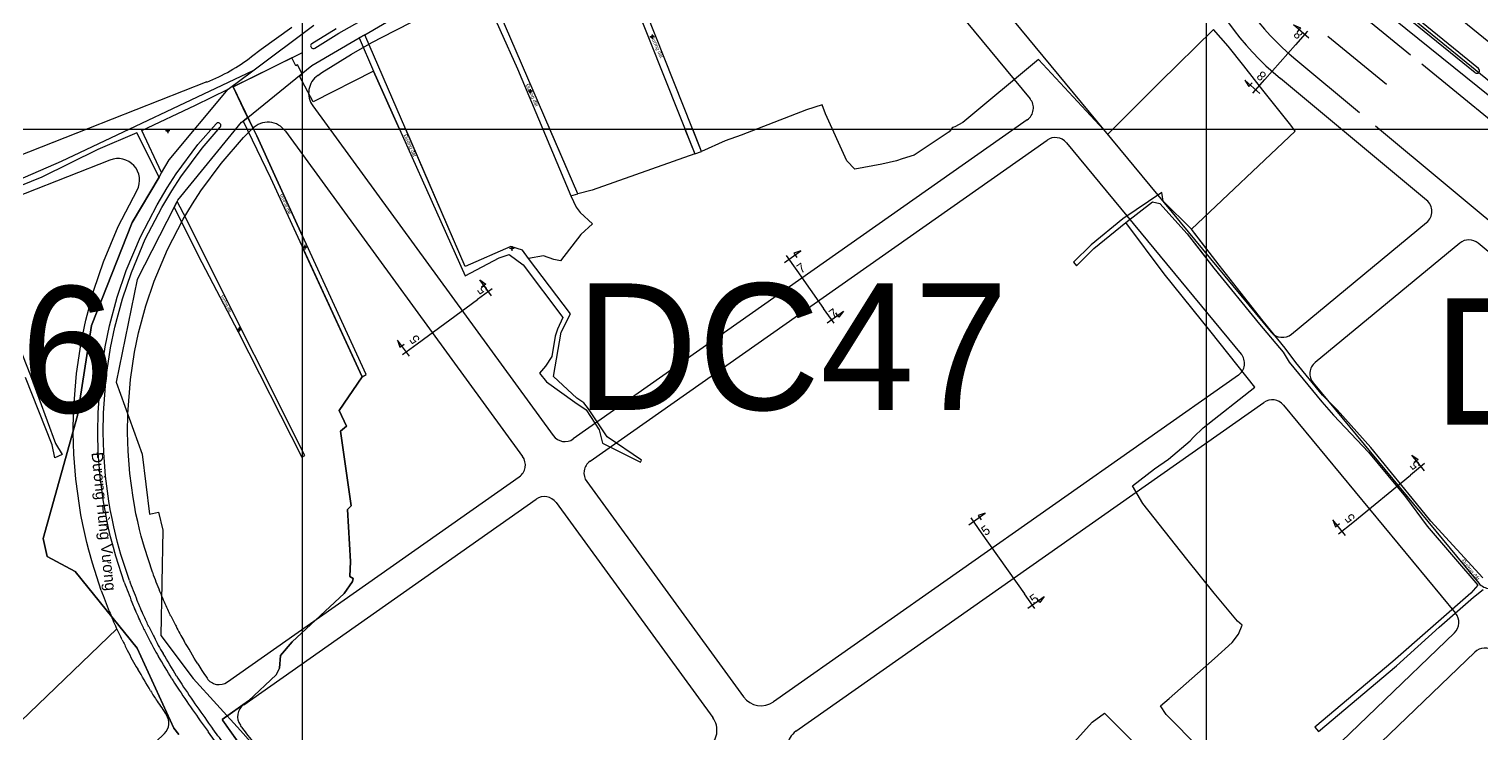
# Model space of a CAD drawing. Extents: x 547408 to 554234, y 1833375 to 1843904.
# Drawn here: x 548849 to 549652, y 1841665 to 1842055 of the extents above; entities that cross this region are included whole.
import ezdxf

# ---------------------------------------------------------------- set-up
doc = ezdxf.new("R2010")
doc.units = 0
for name, color, linetype in [('Level 1', 7, 'Continuous'), ('Level 10', 7, 'Continuous'), ('Level 11', 7, 'Continuous'), ('Level 30', 7, 'Continuous'), ('Level 5', 7, 'Continuous'), ('Level 52', 7, 'Continuous'), ('Level 62', 7, 'Continuous')]:
    doc.layers.add(name, color=color, linetype=linetype)

msp = doc.modelspace()

# ---------------------------------------------------------------- linework, layer by layer
at = {"layer": 'Level 1'}
for points in [[(549556.62, 1842050.36), (549548.26, 1842057.72)], [(549548.26, 1842057.72), (549552.05, 1842056), (549550.18, 1842053.88)], [(549556.01, 1842054.27), (549549.32, 1842046.67)], [(549532.34, 1842027.42), (549549.32, 1842046.67)], [(549529.59, 1842019.71), (549521.24, 1842027.08)], [(549521.24, 1842027.08), (549523.42, 1842023.53), (549525.3, 1842025.66)], [(549525.64, 1842019.82), (549532.34, 1842027.42)], [(549266.58, 1841926.17), (549275.67, 1841932.6)], [(549267.6, 1841929.99), (549273.45, 1841921.73)], [(549275.67, 1841932.6), (549271.72, 1841931.3), (549273.36, 1841928.98)], [(549273.45, 1841921.73), (549288.27, 1841900.77)], [(549104.58, 1841907.66), (549098, 1841916.63)], [(549098, 1841916.63), (549101.33, 1841914.14), (549099.04, 1841912.47)], [(549063.38, 1841881.18), (549096.67, 1841905.61)], [(549104.83, 1841911.6), (549096.67, 1841905.61)], [(549294.12, 1841892.5), (549288.27, 1841900.77)], [(549290.18, 1841892.81), (549299.27, 1841899.24)], [(549299.27, 1841899.24), (549296.72, 1841895.95), (549295.08, 1841898.27)], [(549059.05, 1841874.24), (549052.46, 1841883.22)], [(549052.46, 1841883.22), (549053.84, 1841879.29), (549056.12, 1841880.97)], [(549055.21, 1841875.19), (549063.38, 1841881.18)], [(549620.72, 1841810.88), (549613.68, 1841819.5)], [(549613.68, 1841819.5), (549617.14, 1841817.19), (549614.94, 1841815.39)], [(549580.96, 1841782.28), (549612.92, 1841808.42)], [(549620.76, 1841814.83), (549612.92, 1841808.42)], [(549368.63, 1841780.99), (549377.72, 1841787.42)], [(549369.65, 1841784.81), (549375.5, 1841776.54)], [(549377.72, 1841787.42), (549373.77, 1841786.11), (549375.41, 1841783.8)], [(549577, 1841775.13), (549569.95, 1841783.75)], [(549569.95, 1841783.75), (549571.53, 1841779.9), (549573.73, 1841781.69)], [(549375.5, 1841776.54), (549399.34, 1841742.83)], [(549573.12, 1841775.88), (549580.96, 1841782.28)], [(549405.19, 1841734.57), (549399.34, 1841742.83)], [(549401.25, 1841734.88), (549410.34, 1841741.31)], [(549410.34, 1841741.31), (549407.79, 1841738.02), (549406.15, 1841740.33)]]:
    msp.add_lwpolyline(points, dxfattribs=at)
at = {"layer": 'Level 10'}
for p, q in [((549031.31, 1842050.46), (549034.4, 1842052.27)), ((548967.12, 1842004.46), (548969.64, 1842006.49)), ((548920.56, 1841973.43), (548921.96, 1841975.77)), ((548928.91, 1841956.71), (548930.55, 1841959.9))]:
    msp.add_line(p, q, dxfattribs=at)
for points in [[(549496.47, 1842279.58), (549503.46, 1842282.06), (549512.54, 1842254.6), (549555.91, 1842133.55), (549566.36, 1842109.43), (549580.99, 1842088.64), (549590.34, 1842080.72), (549689.33, 1842000)], [(549535.69, 1842172.35), (549552.4, 1842125.44), (549555.91, 1842116.04), (549561, 1842104.87), (549565.59, 1842097.35), (549568.97, 1842092.61), (549572.68, 1842088.19), (549578.66, 1842082.04), (549588.07, 1842073.85), (549595.55, 1842067.89), (549603.7, 1842061.13), (549722.26, 1841965.41), (549763.35, 1841930.76), (549780.35, 1841915.83), (549795.55, 1841902.2)], [(549166.05, 1842114.45), (549216.99, 1841986.26), (549220.76, 1841987.59), (549169.7, 1842116.05)], [(549034.4, 1842052.27), (549056.1, 1842065), (549093.13, 1842080.24), (549096.88, 1842075.91), (549099.35, 1842077.09)], [(549099.35, 1842077.09), (549118.9, 1842033.33), (549148.42, 1841963.07), (549152.28, 1841964.1), (549102.84, 1842078.76)], [(548931.44, 1841664.87), (548928.83, 1841668.45), (548908.47, 1841712.77), (548874.21, 1841755.16), (548858.73, 1841763.49), (548856.48, 1841773.43), (548875.48, 1841841.54), (548883.12, 1841891.22), (548905.61, 1841948.31), (548920.56, 1841973.43), (548921.96, 1841975.77), (548926.22, 1841982.94), (548958.89, 1842022.14), (548972.5, 1842032.34), (549006.12, 1842057.52)], [(549603.7, 1842061.13), (549722.26, 1841965.41)], [(548969.64, 1842006.49), (549005.19, 1842035.15), (549031.31, 1842050.46)], [(549031.31, 1842050.46), (549039.2, 1842032.14), (549089.85, 1841918.72), (549108.69, 1841928.82), (549114.36, 1841930.58), (549122.03, 1841924.91), (549143.96, 1841895.69), (549140.93, 1841889.25), (549139.75, 1841885.47), (549137.95, 1841874.17), (549134.31, 1841868.86), (549130.99, 1841864.82), (549134.9, 1841860.05), (549150.53, 1841848.89), (549156.88, 1841844.7), (549164.03, 1841833.54), (549165.88, 1841826.18), (549186.97, 1841815.59), (549187.52, 1841816.68), (549168.54, 1841829.61), (549162.52, 1841838.51), (549158.26, 1841845.25), (549155.56, 1841848.57), (549151.73, 1841851.14), (549138.85, 1841862.99), (549143.07, 1841887.66), (549148.25, 1841897.76), (549125.01, 1841928.29), (549121.72, 1841933.07), (549115.15, 1841934.97), (549089.92, 1841924.04), (549034.4, 1842052.27)], [(548958.89, 1842022.14), (548972.5, 1842032.34), (548866.43, 1841982.02), (548820.9, 1841962.32)], [(548921.96, 1841975.77), (548921.85, 1841975.97), (548911.07, 1841999.21), (548940.68, 1842013.31), (548958.89, 1842022.14)], [(548921.96, 1841975.77), (548926.22, 1841982.94), (548958.89, 1842022.14)], [(548930.55, 1841959.9), (548930.97, 1841960.72), (548966.28, 1842003.78), (548967.12, 1842004.46)], [(548967.12, 1842004.46), (548969.48, 1841999.38), (548982.23, 1841972.95), (549032.95, 1841862.92), (549035.18, 1841864.21), (548984.54, 1841974.34), (548974.6, 1841996.19), (548969.64, 1842006.49)], [(548920.56, 1841973.43), (548908.32, 1841997.93), (548886.68, 1841988.65), (548855.72, 1841973.39), (548831, 1841963.4)], [(548920.56, 1841973.43), (548905.61, 1841948.31), (548883.12, 1841891.22), (548875.48, 1841841.54), (548856.48, 1841773.43), (548858.73, 1841763.49), (548874.21, 1841755.16), (548908.47, 1841712.77), (548928.83, 1841668.45), (548931.44, 1841664.87)], [(548928.91, 1841956.71), (548942.26, 1841929.97), (548964.4, 1841887.78), (548999.56, 1841818.37), (549001.14, 1841819.33), (548945.3, 1841930.73), (548935.85, 1841950.1), (548930.55, 1841959.9)], [(549652.93, 1841751.55), (549624.16, 1841782.96), (549613.95, 1841795.72), (549591.06, 1841823.79), (549572.34, 1841844.69), (549564.25, 1841852.65), (549549.55, 1841870.86), (549543.66, 1841878.82), (549531.43, 1841893.69), (549507.11, 1841924.61), (549491.7, 1841944.54), (549476.07, 1841960.19), (549475.32, 1841964.96), (549453.71, 1841950.3), (549436.21, 1841935.87), (549426.46, 1841926.35), (549428.17, 1841924.23), (549437.68, 1841933.96), (549455.37, 1841948.25), (549470.3, 1841959.68), (549474.35, 1841958.9), (549489.36, 1841941.96), (549504.23, 1841922.96), (549529.48, 1841892.05), (549542.45, 1841876.52), (549545.88, 1841870.94), (549563.86, 1841848.95), (549570.35, 1841841.69), (549589.8, 1841821.11), (549610.14, 1841796.49), (549622.19, 1841780.2), (549650.2, 1841747.5), (549646.28, 1841743.15), (549603.22, 1841705.31), (549559.95, 1841668.89), (549561.97, 1841666.46), (549605.14, 1841702.82), (549628.89, 1841724.23), (549647.9, 1841740.99), (549653.1, 1841745.12)], [(549652.93, 1841751.55), (549624.16, 1841782.96), (549613.95, 1841795.72), (549591.06, 1841823.79), (549572.34, 1841844.69), (549564.25, 1841852.65), (549549.55, 1841870.86), (549543.66, 1841878.82), (549531.43, 1841893.69), (549507.11, 1841924.61), (549491.7, 1841944.54), (549476.07, 1841960.19), (549475.32, 1841964.96), (549453.71, 1841950.3), (549436.21, 1841935.87), (549426.46, 1841926.35), (549428.17, 1841924.23), (549437.68, 1841933.96), (549455.37, 1841948.25), (549470.3, 1841959.68), (549474.35, 1841958.9), (549489.36, 1841941.96), (549504.23, 1841922.96), (549529.48, 1841892.05), (549542.45, 1841876.52), (549545.88, 1841870.94), (549563.86, 1841848.95), (549570.35, 1841841.69), (549589.8, 1841821.11), (549610.14, 1841796.49), (549622.19, 1841780.2), (549650.2, 1841747.5), (549646.28, 1841743.15), (549603.22, 1841705.31), (549559.95, 1841668.89), (549561.97, 1841666.46), (549605.14, 1841702.82), (549628.89, 1841724.23), (549647.9, 1841740.99), (549653.1, 1841745.12)], [(548928.91, 1841956.71), (548908.43, 1841916.84), (548896.91, 1841859.88), (548911.19, 1841820), (548915.34, 1841786.81), (548920.33, 1841787.95), (548922.59, 1841778.01), (548921.48, 1841719.64), (548939.51, 1841695.81), (548965.71, 1841667.06), (548995.62, 1841633.22), (549016.37, 1841604.45), (549065.87, 1841527.65), (549094.23, 1841487.71), (549118.19, 1841455.78), (549184.27, 1841365.25)], [(548836.94, 1841895.56), (548849.38, 1841863.56), (548863.2, 1841826.05), (548867.02, 1841819.97), (548862.86, 1841818.04), (548861.42, 1841825.15), (548846.73, 1841862.48)]]:
    msp.add_lwpolyline(points, dxfattribs=at)
for points in [[(549220.76, 1841987.59), (549169.7, 1842116.05), (549166.05, 1842114.45), (549216.99, 1841986.26)], [(549152.28, 1841964.1), (549102.84, 1842078.76), (549099.35, 1842077.09), (549118.9, 1842033.33), (549148.42, 1841963.07)], [(549089.92, 1841924.04), (549034.4, 1842052.27), (549031.31, 1842050.46), (549039.2, 1842032.14), (549089.85, 1841918.72), (549108.69, 1841928.82), (549114.36, 1841930.58), (549122.03, 1841924.91), (549143.96, 1841895.69), (549140.93, 1841889.25), (549139.75, 1841885.47), (549137.95, 1841874.17), (549134.31, 1841868.86), (549130.99, 1841864.82), (549134.9, 1841860.05), (549150.53, 1841848.89), (549156.88, 1841844.7), (549164.03, 1841833.54), (549165.88, 1841826.18), (549186.97, 1841815.59), (549187.52, 1841816.68), (549168.54, 1841829.61), (549162.52, 1841838.51), (549158.26, 1841845.25), (549155.56, 1841848.57), (549151.73, 1841851.14), (549138.85, 1841862.99), (549143.07, 1841887.66), (549148.25, 1841897.76), (549125.01, 1841928.29), (549121.72, 1841933.07), (549115.15, 1841934.97)], [(548974.6, 1841996.19), (548969.64, 1842006.49), (548967.12, 1842004.46), (548969.48, 1841999.38), (548982.23, 1841972.95), (549032.95, 1841862.92), (549035.18, 1841864.21), (548984.54, 1841974.34)], [(548935.85, 1841950.1), (548930.55, 1841959.9), (548928.91, 1841956.71), (548942.26, 1841929.97), (548964.4, 1841887.78), (548999.56, 1841818.37), (549001.14, 1841819.33), (548945.3, 1841930.73)]]:
    msp.add_lwpolyline(points, close=True, dxfattribs=at)
at = {"layer": 'Level 11'}
for p, q in [((549192.73, 1842051.15), (549192.1, 1842051.15)), ((549193.35, 1842051.77), (549192.73, 1842051.15)), ((549192.73, 1842051.15), (549193.35, 1842050.53)), ((549193.35, 1842052.4), (549193.35, 1842051.77)), ((549193.97, 1842051.15), (549193.35, 1842051.77)), ((549193.35, 1842050.53), (549193.97, 1842051.15)), ((549193.35, 1842050.53), (549193.35, 1842049.9)), ((549194.6, 1842051.15), (549193.97, 1842051.15)), ((549125.32, 1842020.92), (549124.7, 1842020.92)), ((549125.95, 1842021.55), (549125.32, 1842020.92)), ((549125.32, 1842020.92), (549125.95, 1842020.29)), ((549125.95, 1842022.17), (549125.95, 1842021.55)), ((549126.57, 1842020.92), (549125.95, 1842021.55)), ((549125.95, 1842020.29), (549126.57, 1842020.92)), ((549125.95, 1842020.29), (549125.95, 1842019.67)), ((549127.2, 1842020.92), (549126.57, 1842020.92)), ((548925.38, 1842000.21), (548925.38, 1841999.59)), ((548924.75, 1841998.96), (548924.13, 1841998.96)), ((548925.38, 1841999.59), (548924.75, 1841998.96)), ((548924.75, 1841998.96), (548925.38, 1841998.33)), ((548926.01, 1841998.96), (548925.38, 1841999.59)), ((548925.38, 1841998.33), (548926.01, 1841998.96)), ((548925.38, 1841998.33), (548925.38, 1841997.71)), ((548926.63, 1841998.96), (548926.01, 1841998.96)), ((549001.31, 1841935.95), (549001.31, 1841935.33)), ((549000.69, 1841934.7), (549000.06, 1841934.7)), ((549001.31, 1841935.33), (549000.69, 1841934.7)), ((549000.69, 1841934.7), (549001.31, 1841934.07)), ((549001.94, 1841934.7), (549001.31, 1841935.33)), ((549001.31, 1841934.07), (549001.94, 1841934.7)), ((549001.31, 1841934.07), (549001.31, 1841933.45)), ((549002.56, 1841934.7), (549001.94, 1841934.7)), ((549115.11, 1841933.93), (549114.49, 1841933.93)), ((549115.74, 1841934.55), (549115.11, 1841933.93)), ((549115.11, 1841933.93), (549115.74, 1841933.31)), ((549115.74, 1841935.18), (549115.74, 1841934.55)), ((549116.37, 1841933.93), (549115.74, 1841934.55)), ((549115.74, 1841933.31), (549116.37, 1841933.93)), ((549115.74, 1841933.31), (549115.74, 1841932.68)), ((549116.99, 1841933.93), (549116.37, 1841933.93)), ((548964.3, 1841889.13), (548963.67, 1841889.13)), ((548964.92, 1841889.75), (548964.3, 1841889.13)), ((548964.3, 1841889.13), (548964.92, 1841888.51)), ((548964.92, 1841890.38), (548964.92, 1841889.75)), ((548965.55, 1841889.13), (548964.92, 1841889.75)), ((548964.92, 1841888.51), (548965.55, 1841889.13)), ((548964.92, 1841888.51), (548964.92, 1841887.88)), ((548966.17, 1841889.13), (548965.55, 1841889.13))]:
    msp.add_line(p, q, dxfattribs=at)
for centre in [(549193.35, 1842051.15), (549125.95, 1842020.92), (548925.38, 1841998.96), (549001.31, 1841934.7), (549115.74, 1841933.93), (548964.92, 1841889.13)]:
    msp.add_circle(centre, 0.15, dxfattribs=at)
at = {"layer": 'Level 30'}
for points in [[(549297.14, 1842144.22), (549402.49, 1842016.78)], [(549325.55, 1842142.03), (549535.86, 1841887.62)], [(549699.81, 1842012.75), (549600.89, 1842093.41)], [(549650.58, 1842033.53), (549591.3, 1842081.87)], [(549648.68, 1842031.21), (549589.38, 1842079.57)], [(549613, 1842040.95), (549579.79, 1842068.03)], [(548977.1, 1842044.33), (548994.05, 1842056.38)], [(549020.12, 1842053.13), (549031.76, 1842059.71)], [(549050.79, 1842054.49), (549061.31, 1842059.81)], [(549005.16, 1842047.38), (549018.59, 1842055.71)], [(549006.74, 1842044.83), (549020.12, 1842053.13)], [(549038.24, 1842047.86), (549050.79, 1842054.49)], [(549599.73, 1842024.68), (549567.18, 1842051.22)], [(548971.79, 1842040.19), (548977.1, 1842044.33)], [(549010.66, 1842031.38), (549027, 1842041.51)], [(549027, 1842041.51), (549038.24, 1842047.86)], [(549549.47, 1842038.56), (549584.74, 1842009.16)], [(549678.85, 1841987.25), (549619.2, 1842035.9)], [(548947.04, 1842026.08), (548698.07, 1841927.94)], [(549008.38, 1842029.76), (549010.66, 1842031.38)], [(549621.87, 1841960.63), (549540.94, 1842028.1)], [(549005.63, 1842012.91), (549138.64, 1841830.34)], [(548942.08, 1841991.4), (548952.17, 1842002.97)], [(548944.42, 1841989.52), (548954.43, 1842001)], [(548967.36, 1841995.3), (548972.31, 1842000.26)], [(549400.92, 1842005.14), (549149.71, 1841828.51)], [(549593.58, 1842001.79), (549755.43, 1841866.89)], [(548954.95, 1841981.05), (548967.36, 1841995.3)], [(548990.51, 1841998.86), (549121.71, 1841818.77)], [(549159.06, 1841816.13), (549411.85, 1841993.87)], [(549422.62, 1841992.43), (549519.29, 1841875.48)], [(548930.12, 1841975.24), (548942.08, 1841991.4)], [(548932.59, 1841973.53), (548944.42, 1841989.52)], [(548893.4, 1841982.9), (548705.73, 1841908.92)], [(548943.68, 1841965.82), (548954.95, 1841981.05)], [(548925.01, 1841967.41), (548930.12, 1841975.24)], [(548927.56, 1841965.82), (548932.59, 1841973.53)], [(548898.01, 1841946), (548908.46, 1841966.22)], [(548919.48, 1841958.14), (548925.01, 1841967.41)], [(548922.1, 1841956.68), (548927.56, 1841965.82)], [(548939.01, 1841958.67), (548943.68, 1841965.82)], [(548910.25, 1841940.28), (548919.48, 1841958.14)], [(548912.97, 1841939.01), (548922.1, 1841956.68)], [(548933.9, 1841950.12), (548939.01, 1841958.67)], [(548889.84, 1841926.51), (548898.01, 1841946)], [(548925.21, 1841933.29), (548933.9, 1841950.12)], [(549547.12, 1841886.55), (549621.85, 1841948.32)], [(548902.47, 1841921.74), (548910.25, 1841940.28)], [(548905.28, 1841920.67), (548912.97, 1841939.01)], [(549640.18, 1841936.88), (549560.18, 1841870.75)], [(549746.33, 1841856.9), (549650.4, 1841936.86)], [(548917.92, 1841915.9), (548925.21, 1841933.29)], [(548884.54, 1841910.81), (548889.84, 1841926.51)], [(548897.46, 1841906.9), (548902.47, 1841921.74)], [(548900.34, 1841906.03), (548905.28, 1841920.67)], [(548913.26, 1841902.12), (548917.92, 1841915.9)], [(548880.1, 1841894.27), (548884.54, 1841910.81)], [(548893.23, 1841891.13), (548897.46, 1841906.9)], [(548896.15, 1841890.44), (548900.34, 1841906.03)], [(548909.29, 1841887.31), (548913.26, 1841902.12)], [(548877.49, 1841881.8), (548880.1, 1841894.27)], [(548890.78, 1841879.42), (548893.23, 1841891.13)], [(548893.74, 1841878.88), (548896.15, 1841890.44)], [(548874.92, 1841864.72), (548877.49, 1841881.8)], [(548907.03, 1841876.5), (548909.29, 1841887.31)], [(548888.34, 1841863.19), (548890.78, 1841879.42)], [(548891.32, 1841862.85), (548893.74, 1841878.88)], [(548904.74, 1841861.33), (548907.03, 1841876.5)], [(548873.3, 1841843.78), (548874.92, 1841864.72)], [(549517.73, 1841863.84), (549260.56, 1841683.02)], [(548886.8, 1841843.16), (548888.34, 1841863.19)], [(548889.8, 1841843.02), (548891.32, 1841862.85)], [(548903.29, 1841842.4), (548904.74, 1841861.33)], [(549559.11, 1841859.49), (549650.76, 1841748.62)], [(549272.97, 1841666.69), (549531.85, 1841848.71)], [(548873.13, 1841831.91), (548873.3, 1841843.78)], [(548886.63, 1841832.01), (548886.8, 1841843.16)], [(548889.63, 1841832.03), (548889.8, 1841843.02)], [(548903.13, 1841832.13), (548903.29, 1841842.4)], [(549542.62, 1841847.26), (549637.89, 1841732.01)], [(548873.48, 1841820.07), (548873.13, 1841831.91)], [(548886.96, 1841820.8), (548886.63, 1841832.01)], [(548889.96, 1841820.97), (548889.63, 1841832.03)], [(548903.44, 1841821.69), (548903.13, 1841832.13)], [(548874.57, 1841806.15), (548873.48, 1841820.07)], [(548888, 1841807.57), (548886.96, 1841820.8)], [(548890.99, 1841807.89), (548889.96, 1841820.97)], [(548904.42, 1841809.31), (548903.44, 1841821.69)], [(548889.87, 1841793.61), (548888, 1841807.57)], [(548892.83, 1841794.06), (548890.99, 1841807.89)], [(548906.18, 1841796.1), (548904.42, 1841809.31)], [(548958.37, 1841693.98), (549119.85, 1841807.51)], [(548876.52, 1841791.57), (548874.57, 1841806.15)], [(549157.19, 1841804.88), (549243.96, 1841685.77)], [(548877.38, 1841786.54), (548876.52, 1841791.57)], [(548890.67, 1841788.94), (548889.87, 1841793.61)], [(548893.62, 1841789.48), (548892.83, 1841794.06)], [(548906.91, 1841791.88), (548906.18, 1841796.1)], [(548907.81, 1841787.08), (548906.91, 1841791.88)], [(548967.41, 1841681.39), (549129.19, 1841795.14)], [(549140.26, 1841793.3), (549226.95, 1841674.31)], [(548878.41, 1841781.12), (548877.38, 1841786.54)], [(548891.64, 1841783.8), (548890.67, 1841788.94)], [(548892.66, 1841779.1), (548891.64, 1841783.8)], [(548894.58, 1841784.4), (548893.62, 1841789.48)], [(548895.59, 1841779.76), (548894.58, 1841784.4)], [(548908.76, 1841782.72), (548907.81, 1841787.08)], [(548879.49, 1841776.14), (548878.41, 1841781.12)], [(548880.64, 1841771.21), (548879.49, 1841776.14)], [(548893.76, 1841774.39), (548892.66, 1841779.1)], [(548896.67, 1841775.1), (548895.59, 1841779.76)], [(548897.66, 1841771.19), (548896.67, 1841775.1)], [(548909.79, 1841778.28), (548908.76, 1841782.72)], [(548910.71, 1841774.63), (548909.79, 1841778.28)], [(548881.7, 1841766.98), (548880.64, 1841771.21)], [(548883.7, 1841759.72), (548881.7, 1841766.98)], [(548894.76, 1841770.43), (548893.76, 1841774.39)], [(548896.64, 1841763.6), (548894.76, 1841770.43)], [(548899.51, 1841764.46), (548897.66, 1841771.19)], [(548912.45, 1841768.34), (548910.71, 1841774.63)], [(548916.87, 1841754.67), (548912.45, 1841768.34)], [(548888.58, 1841744.66), (548883.7, 1841759.72)], [(548901.31, 1841749.17), (548896.64, 1841763.6)], [(548904.14, 1841750.17), (548899.51, 1841764.46)], [(548897.26, 1841723.46), (548689.27, 1841523.4)], [(549637.27, 1841721.15), (549550.63, 1841637.78)], [(549573.17, 1841637.96), (549648.49, 1841710.44)], [(548923.56, 1841665.52), (548736.67, 1841485.75)]]:
    msp.add_lwpolyline(points, dxfattribs=at)
for centre, radius, start, end in [((549639.21, 1842148.61), 142, 199.71167, 230.80496), ((549639.21, 1842148.61), 155.5, 199.71167, 230.80496), ((549005.95, 1842046.11), 1.5, 121.80281, 301.80281), ((548910.36, 1842119.11), 100, 291.51261, 307.89429), ((549649.63, 1842032.37), 1.5, 230.80496, 50.80496), ((549015.33, 1842019.98), 12, 125.4041, 216.07486), ((549396.32, 1842011.68), 8, 305.11106, 39.57837), ((548953.3, 1842001.99), 1.5, 318.92411, 138.92411), ((548980.81, 1841991.79), 12, 36.07486, 135.10476), ((549416.45, 1841987.33), 8, 39.57837, 125.11106), ((548897.8, 1841971.73), 12, 332.6701, 111.51261), ((549616.75, 1841954.49), 8, 309.57837, 50.18906), ((549645.27, 1841930.71), 8, 50.18906, 129.57837), ((549542.02, 1841892.72), 8, 219.57837, 309.57837), ((549513.13, 1841870.38), 8, 305.11106, 39.57837), ((549565.28, 1841864.58), 8, 129.57837, 219.57837), ((549536.45, 1841842.16), 8, 39.57837, 125.11106), ((549145.11, 1841835.05), 8, 216.07486, 305.11106), ((549115.24, 1841814.06), 8, 305.11106, 36.07486), ((549163.66, 1841809.59), 8, 125.11106, 216.07486), ((549133.8, 1841788.59), 8, 36.07486, 125.11106), ((576737.28, 1852450.77), 29805.73, 201.030234, 201.051758), ((576737.28, 1852450.77), 29835.73, 201.028683, 201.052614), ((576737.28, 1852450.77), 29822.23, 201.029381, 201.05223), ((576737.28, 1852450.77), 29819.23, 201.029536, 201.052144), ((551742.59, 1842927.9), 3059.91, 202.75769, 202.81706), ((549656.92, 1841753.72), 8, 219.57837, 319.02433), ((551742.59, 1842927.9), 3076.41, 202.75311, 202.82101), ((551742.59, 1842927.9), 3073.41, 202.75394, 202.8203), ((290496.92, 1725110.33), 283511.4, 24.2884852, 24.2903691), ((290496.92, 1725110.33), 283524.9, 24.2885192, 24.290334), ((551742.59, 1842927.9), 3089.91, 202.74939, 202.82423), ((290496.92, 1725110.33), 283494.9, 24.2884435, 24.2904118), ((290496.92, 1725110.33), 283508.4, 24.2884776, 24.2903769), ((535713.67, 1835369.17), 14651.44, 25.707399, 25.719565), ((535713.67, 1835369.17), 14664.94, 25.707845, 25.718906), ((550505.87, 1842523.85), 1766.92, 206.67736, 206.88736), ((549631.72, 1841726.91), 8, 313.89874, 39.57837), ((535713.67, 1835369.17), 14634.94, 25.706856, 25.720372), ((535713.67, 1835369.17), 14648.44, 25.7073, 25.719712), ((550505.87, 1842523.85), 1783.42, 206.67287, 206.87925), ((550505.87, 1842523.85), 1780.42, 206.67368, 206.88066), ((548998.85, 1841756.98), 89.54, 205.19212, 211.84219), ((548998.85, 1841756.98), 76.04, 205.04807, 211.84219), ((550505.87, 1842523.85), 1796.92, 206.66923, 206.87321), ((548998.85, 1841756.98), 106.04, 205.32875, 211.84219), ((548998.85, 1841756.98), 92.54, 205.21971, 211.84219), ((548573.34, 1841492.71), 424.86, 29.82035, 31.84219), ((549654.04, 1841704.67), 8, 50.90998, 133.89874), ((548573.34, 1841492.71), 408.36, 29.82035, 31.84219), ((548573.34, 1841492.71), 411.36, 29.82035, 31.84219), ((548980.99, 1841726.37), 45.01, 209.82035, 215.35791), ((548573.34, 1841492.71), 394.86, 29.82035, 31.84219), ((548980.99, 1841726.37), 61.51, 209.82035, 215.08986), ((548980.99, 1841726.37), 58.51, 209.82035, 215.12977), ((549452.73, 1842036.76), 609.68, 213.49209, 213.97484), ((548953.77, 1841700.52), 8, 213.97484, 305.11106), ((548980.99, 1841726.37), 75.01, 209.82035, 214.94188), ((549452.84, 1842036.83), 626.31, 213.51521, 216.25312), ((549452.82, 1842036.82), 623.29, 213.51132, 216.25307), ((549452.93, 1842036.9), 639.92, 213.53132, 214.35278), ((548972.01, 1841674.84), 8, 125.11106, 216.27256), ((549253.66, 1841692.84), 12, 216.07486, 305.11106), ((548918.02, 1841671.28), 8, 313.88749, 34.35278), ((549217.25, 1841667.24), 12, 305.11106, 36.07486), ((399010.88, 1731627.97), 185982.64, 36.2717752, 36.2748957), ((399010.88, 1731627.97), 185985.64, 36.2717883, 36.2748957), ((399010.88, 1731627.97), 185999.14, 36.2718466, 36.2725595), ((548474.44, 1841285.26), 623.87, 36.9584, 37.87016), ((549279.87, 1841656.87), 12, 125.11106, 216.07486)]:
    msp.add_arc(centre, radius, start, end, dxfattribs=at)
at = {"layer": 'Level 52'}
for p, q in [((548983.39, 1842034.16), (548961.53, 1842023.33)), ((548994.04, 1842039.47), (548983.39, 1842034.16)), ((549445.54, 1841997.25), (549407.06, 1842038.57)), ((548961.53, 1842023.33), (548972.76, 1842000)), ((549360.84, 1842001.34), (549359.57, 1842000.85)), ((549057.03, 1842000), (549053.59, 1842000)), ((549089.92, 1841924.04), (549057.03, 1842000)), ((549136.8, 1842000), (549132.9, 1842000)), ((549132.9, 1842000), (549148.42, 1841963.07)), ((549152.28, 1841964.1), (549136.8, 1842000)), ((549215.83, 1842000), (549211.53, 1842000)), ((549211.53, 1842000), (549216.99, 1841986.26)), ((549220.76, 1841987.59), (549215.83, 1842000)), ((549491.7, 1841944.54), (549549.12, 1841998.8)), ((549500, 1841933.8), (549491.7, 1841944.54)), ((549000, 1841934.4), (549000, 1841940.72)), ((549000, 1841940.72), (549000, 1841934.4)), ((549032.95, 1841862.92), (549000, 1841934.4)), ((549000, 1841934.4), (549032.95, 1841862.92)), ((549133.22, 1841929.86), (549125.01, 1841928.29)), ((549500, 1841928.37), (549500, 1841933.8)), ((549498.16, 1841834.56), (549526.85, 1841857.19)), ((549020.98, 1841832.77), (549024.28, 1841835.55)), ((549024.28, 1841835.55), (549020.98, 1841832.77)), ((548955.63, 1841672.95), (548955.49, 1841673.18)), ((548955.76, 1841672.75), (548955.63, 1841672.95)), ((548955.81, 1841672.6), (548955.85, 1841672.63)), ((548955.9, 1841672.56), (548955.89, 1841672.55)), ((549418.84, 1841651.59), (549436.84, 1841671.79)), ((549436.84, 1841671.79), (549443.74, 1841676.75))]:
    msp.add_line(p, q, dxfattribs=at)
for points in [[(549503.89, 1842055.05), (549474.22, 1842025.91), (549445.54, 1841997.25)], [(549543.06, 1842006.79), (549531.21, 1842021.53), (549520.71, 1842034.99), (549512.13, 1842045.87), (549503.89, 1842055.05)], [(548972.77, 1842000), (548967.15, 1842011.67), (548961.53, 1842023.33), (549000, 1842042.36)], [(549039.2, 1842032.14), (549005.83, 1842015.08), (548998.34, 1842029.35), (548999.97, 1842030.22), (548997.17, 1842035.5), (548996.3, 1842035.04), (548994.04, 1842039.47)], [(549407.06, 1842038.57), (549365.19, 1842003.73), (549360.84, 1842001.34)], [(549053.59, 1842000), (549051.92, 1842003.74), (549039.2, 1842032.14)], [(549305.57, 1841977.74), (549301.12, 1841982.44), (549289.32, 1842008.47), (549287.49, 1842013.38), (549278.86, 1842010.66), (549242.64, 1841996.65), (549233.74, 1841993.47), (549220.76, 1841987.59)], [(549359.57, 1842000.85), (549357.73, 1841998.55), (549338.3, 1841985.54), (549331.79, 1841983.58)], [(549549.12, 1841998.8), (549546.8, 1842002.12), (549543.06, 1842006.79)], [(548972.76, 1842000), (548974.6, 1841996.19), (548984.54, 1841974.34), (549000, 1841940.72)], [(549000, 1841940.72), (548984.54, 1841974.34), (548974.6, 1841996.19), (548972.77, 1842000)], [(549216.99, 1841986.26), (549160.16, 1841966.21), (549152.28, 1841964.1)], [(549331.79, 1841983.58), (549328.66, 1841982.38), (549320.44, 1841980.54), (549305.57, 1841977.74)], [(549148.42, 1841963.07), (549151.34, 1841956.83), (549153.51, 1841953.79), (549160.38, 1841947.66), (549153.91, 1841941.58)], [(549455.37, 1841948.25), (549470.3, 1841959.68), (549474.35, 1841958.9), (549489.36, 1841941.96), (549500, 1841928.37)], [(549526.85, 1841857.19), (549502.63, 1841887.56), (549476.75, 1841919.81), (549455.37, 1841948.25)], [(549153.91, 1841941.58), (549142.71, 1841927.1), (549139.08, 1841927.85), (549133.22, 1841929.86)], [(549125.01, 1841928.29), (549121.72, 1841933.07), (549115.15, 1841934.97), (549089.92, 1841924.04)], [(549024.28, 1841835.55), (549020.25, 1841844.33), (549032.95, 1841862.92)], [(549032.95, 1841862.92), (549020.25, 1841844.33), (549024.28, 1841835.55)], [(549027.9, 1841751.16), (549026.04, 1841752.38), (549026.41, 1841760.62), (549024.9, 1841789.47), (549026.8, 1841791.46), (549020.98, 1841832.77)], [(549020.98, 1841832.77), (549026.8, 1841791.46), (549024.9, 1841789.47), (549026.41, 1841760.62), (549026.04, 1841752.38), (549027.9, 1841751.16)], [(549491.05, 1841827.37), (549492.97, 1841829.45), (549498.16, 1841834.56)], [(549471.38, 1841811.89), (549479.08, 1841817.38), (549491.05, 1841827.37)], [(549489.25, 1841762), (549464.95, 1841792.76), (549459.07, 1841802.48), (549471.38, 1841811.89)], [(549474.69, 1841680.8), (549479.46, 1841684.81), (549504.59, 1841706.96), (549514.23, 1841715.75), (549517.79, 1841720.39), (549519.75, 1841725.36), (549517.24, 1841727.57), (549504.25, 1841743.09), (549489.25, 1841762)], [(549004.47, 1841725.81), (549023.01, 1841742.87), (549027.69, 1841749.58), (549027.9, 1841751.16)], [(549027.9, 1841751.16), (549027.69, 1841749.58), (549023.01, 1841742.87), (549004.47, 1841725.81)], [(549004.47, 1841725.81), (548994.26, 1841716.22), (548987.8, 1841708.56), (548987.3, 1841701.57), (548985.43, 1841697.96), (548969.98, 1841683.54), (548955.47, 1841673.16)], [(548955.49, 1841673.18), (548969.98, 1841683.54), (548985.43, 1841697.96), (548987.3, 1841701.57), (548987.8, 1841708.56), (548994.26, 1841716.22), (549004.47, 1841725.81)], [(549477.74, 1841675.96), (549474.69, 1841680.8)], [(548955.47, 1841673.16), (548955.76, 1841672.75), (548978.43, 1841640.87), (548981.62, 1841636.74)], [(548955.85, 1841672.63), (548955.76, 1841672.75)], [(548955.89, 1841672.55), (548955.81, 1841672.6)], [(549000, 1841614.57), (548992.38, 1841623.43), (548988.6, 1841627.3), (548984.69, 1841632.17), (548981.62, 1841636.74), (548978.43, 1841640.87), (548955.9, 1841672.56)], [(549443.74, 1841676.75), (549480.83, 1841639.16), (549516.2, 1841602.63), (549533.02, 1841619.97)], [(549533.02, 1841619.97), (549477.74, 1841675.96)]]:
    msp.add_lwpolyline(points, dxfattribs=at)
at = {"layer": 'Level 62'}
for p, q in [((549000, 1840500), (549000, 1842500)), ((549500, 1840000), (549500, 1842500)), ((548500, 1842000), (550500, 1842000))]:
    msp.add_line(p, q, dxfattribs=at)

# ---------------------------------------------------------------- texts
at = {"layer": 'Level 1'}
for s, rotation, p in [('8', 138.59209, (549554.05, 1842053.22)), ('8', 138.59209, (549533.64, 1842030.09)), ('7', 35.2723, (549275.75, 1841919.84)), ('5', 126.2723, (549102.69, 1841911.01)), ('7', 35.2723, (549293.55, 1841894.65)), ('5', 126.2723, (549065.22, 1841883.52)), ('5', 129.2723, (549618.65, 1841814.12)), ('5', 129.2723, (549582.68, 1841784.72)), ('5', 35.2723, (549377.8, 1841774.66)), ('5', 35.2723, (549404.63, 1841736.72))]:
    msp.add_text(s, height=5.21, rotation=rotation, dxfattribs=at).set_placement(p)
at = {"layer": 'Level 5'}
for s, height, rotation, p in [('Đường đất', 2, 294.19005, (549192.38, 1842051.37)), ('Đường đất', 2, 294.19005, (549123.37, 1842024.52)), ('Đường đất', 2, 294.19005, (549055.83, 1841996.66)), ('Đường đất', 1.774, 294.19005, (548987.46, 1841963.64)), ('Đường đất', 1.532, 296.02372, (548954.89, 1841907.62)), ('Đường Hùng Vương', 6.2582, 275.73951, (548883.16, 1841820.86)), ('Đường đất', 2.107, 308.82976, (549640.97, 1841760.86))]:
    msp.add_text(s, height=height, rotation=rotation, dxfattribs=at).set_placement(p)
at = {"layer": 'Level 62'}
for s, p in [('DC46', (548656.77, 1841843.04)), ('DC47', (549151.07, 1841844.58)), ('DC48', (549625.6, 1841836.42))]:
    msp.add_text(s, height=70, dxfattribs=at).set_placement(p)

doc.saveas('drawing.dxf')
